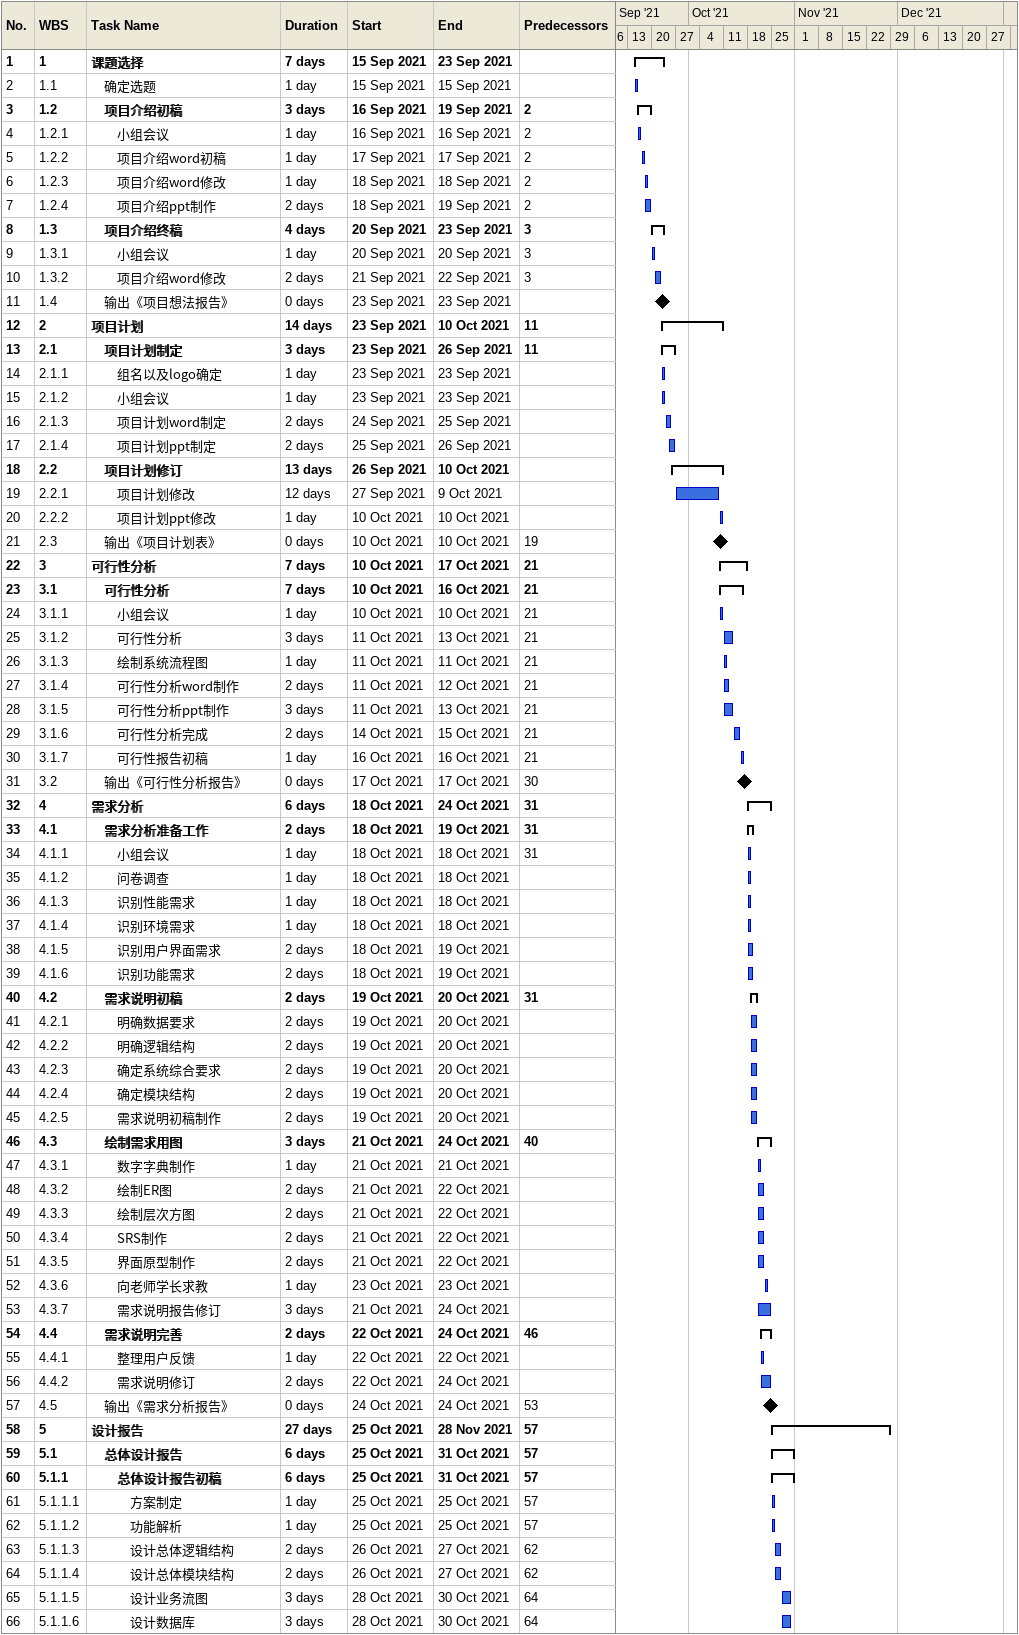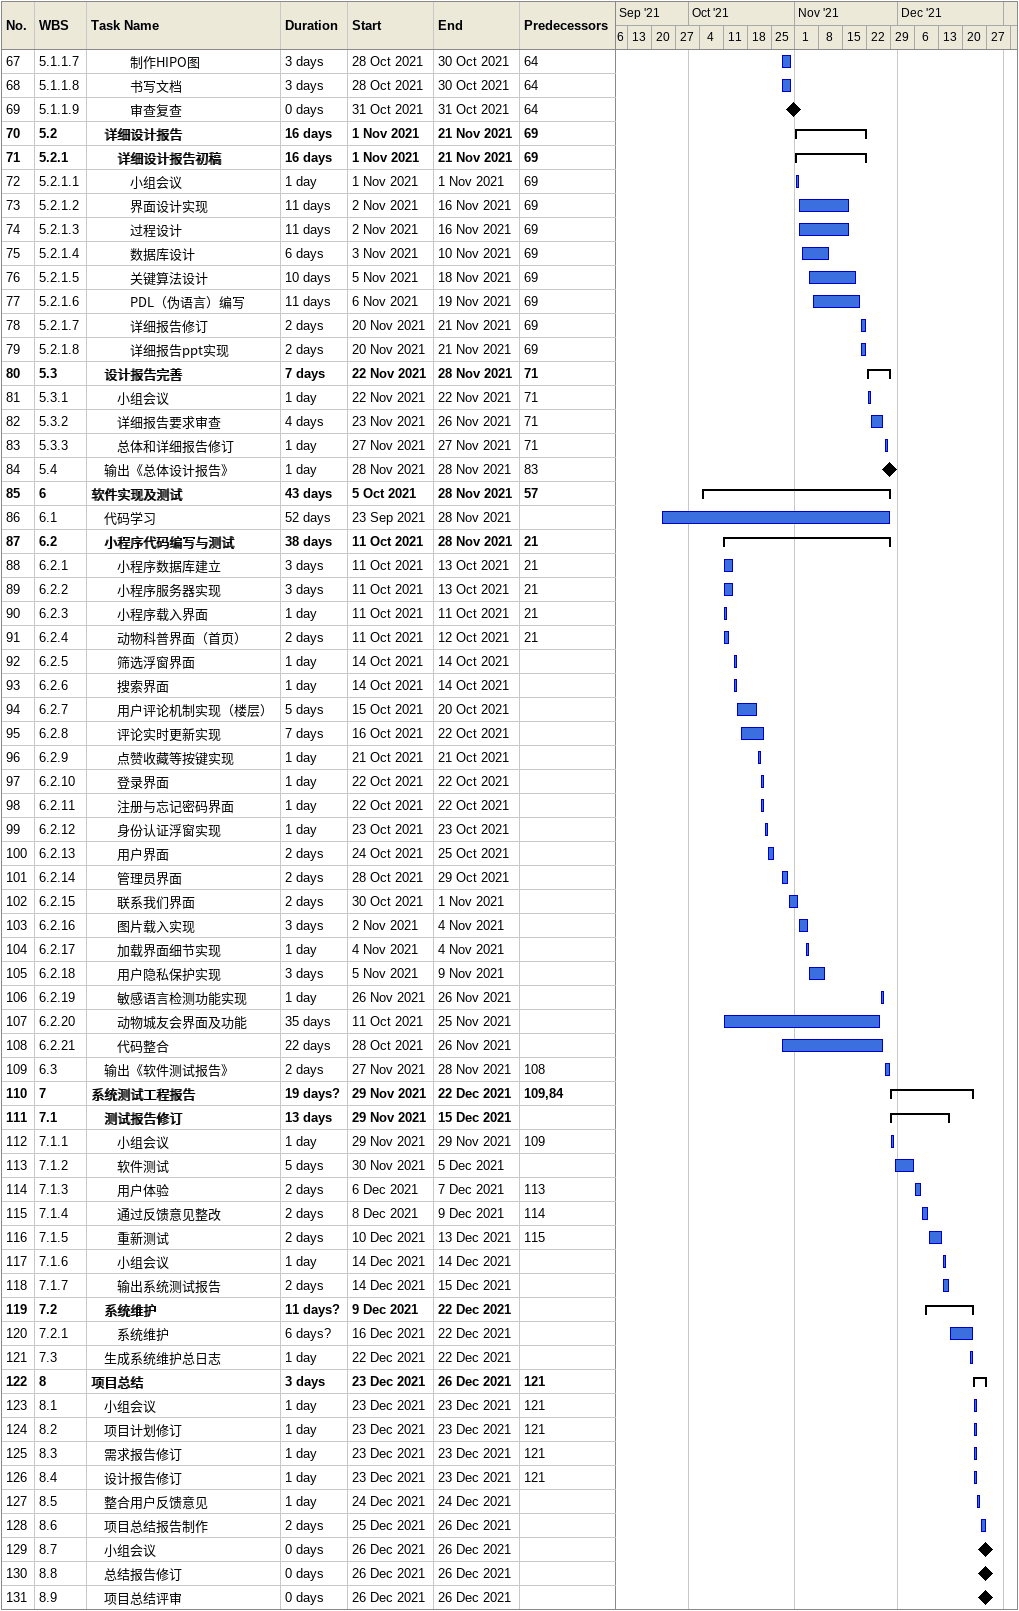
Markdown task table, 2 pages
| ID | WBS | Task | Duration | Start | Finish | Predecessors |
|---|---|---|---|---|---|---|
| 1 | 1 | **课题选择** | 7d | 2021-09-15 | 2021-09-23 |  |
| 2 | 1.1 | 确定选题 | 1d | 2021-09-15 | 2021-09-15 |  |
| 3 | 1.2 | **项目介绍初稿** | 3d | 2021-09-16 | 2021-09-19 | 2 |
| 4 | 1.2.1 | 小组会议 | 1d | 2021-09-16 | 2021-09-16 | 2 |
| 5 | 1.2.2 | 项目介绍word初稿 | 1d | 2021-09-17 | 2021-09-17 | 2 |
| 6 | 1.2.3 | 项目介绍word修改 | 1d | 2021-09-18 | 2021-09-18 | 2 |
| 7 | 1.2.4 | 项目介绍ppt制作 | 2d | 2021-09-18 | 2021-09-19 | 2 |
| 8 | 1.3 | **项目介绍终稿** | 4d | 2021-09-20 | 2021-09-23 | 3 |
| 9 | 1.3.1 | 小组会议 | 1d | 2021-09-20 | 2021-09-20 | 3 |
| 10 | 1.3.2 | 项目介绍word修改 | 2d | 2021-09-21 | 2021-09-22 | 3 |
| 11 | 1.4 | 输出《项目想法报告》 | 0d | 2021-09-23 | 2021-09-23 |  |
| 12 | 2 | **项目计划** | 14d | 2021-09-23 | 2021-10-10 | 11 |
| 13 | 2.1 | **项目计划制定** | 3d | 2021-09-23 | 2021-09-26 | 11 |
| 14 | 2.1.1 | 组名以及logo确定 | 1d | 2021-09-23 | 2021-09-23 |  |
| 15 | 2.1.2 | 小组会议 | 1d | 2021-09-23 | 2021-09-23 |  |
| 16 | 2.1.3 | 项目计划word制定 | 2d | 2021-09-24 | 2021-09-25 |  |
| 17 | 2.1.4 | 项目计划ppt制定 | 2d | 2021-09-25 | 2021-09-26 |  |
| 18 | 2.2 | **项目计划修订** | 13d | 2021-09-26 | 2021-10-10 |  |
| 19 | 2.2.1 | 项目计划修改 | 12d | 2021-09-27 | 2021-10-09 |  |
| 20 | 2.2.2 | 项目计划ppt修改 | 1d | 2021-10-10 | 2021-10-10 |  |
| 21 | 2.3 | 输出《项目计划表》 | 0d | 2021-10-10 | 2021-10-10 | 19 |
| 22 | 3 | **可行性分析** | 7d | 2021-10-10 | 2021-10-17 | 21 |
| 23 | 3.1 | **可行性分析** | 7d | 2021-10-10 | 2021-10-16 | 21 |
| 24 | 3.1.1 | 小组会议 | 1d | 2021-10-10 | 2021-10-10 | 21 |
| 25 | 3.1.2 | 可行性分析 | 3d | 2021-10-11 | 2021-10-13 | 21 |
| 26 | 3.1.3 | 绘制系统流程图 | 1d | 2021-10-11 | 2021-10-11 | 21 |
| 27 | 3.1.4 | 可行性分析word制作 | 2d | 2021-10-11 | 2021-10-12 | 21 |
| 28 | 3.1.5 | 可行性分析ppt制作 | 3d | 2021-10-11 | 2021-10-13 | 21 |
| 29 | 3.1.6 | 可行性分析完成 | 2d | 2021-10-14 | 2021-10-15 | 21 |
| 30 | 3.1.7 | 可行性报告初稿 | 1d | 2021-10-16 | 2021-10-16 | 21 |
| 31 | 3.2 | 输出《可行性分析报告》 | 0d | 2021-10-17 | 2021-10-17 | 30 |
| 32 | 4 | **需求分析** | 6d | 2021-10-18 | 2021-10-24 | 31 |
| 33 | 4.1 | **需求分析准备工作** | 2d | 2021-10-18 | 2021-10-19 | 31 |
| 34 | 4.1.1 | 小组会议 | 1d | 2021-10-18 | 2021-10-18 | 31 |
| 35 | 4.1.2 | 问卷调查 | 1d | 2021-10-18 | 2021-10-18 |  |
| 36 | 4.1.3 | 识别性能需求 | 1d | 2021-10-18 | 2021-10-18 |  |
| 37 | 4.1.4 | 识别环境需求 | 1d | 2021-10-18 | 2021-10-18 |  |
| 38 | 4.1.5 | 识别用户界面需求 | 2d | 2021-10-18 | 2021-10-19 |  |
| 39 | 4.1.6 | 识别功能需求 | 2d | 2021-10-18 | 2021-10-19 |  |
| 40 | 4.2 | **需求说明初稿** | 2d | 2021-10-19 | 2021-10-20 | 31 |
| 41 | 4.2.1 | 明确数据要求 | 2d | 2021-10-19 | 2021-10-20 |  |
| 42 | 4.2.2 | 明确逻辑结构 | 2d | 2021-10-19 | 2021-10-20 |  |
| 43 | 4.2.3 | 确定系统综合要求 | 2d | 2021-10-19 | 2021-10-20 |  |
| 44 | 4.2.4 | 确定模块结构 | 2d | 2021-10-19 | 2021-10-20 |  |
| 45 | 4.2.5 | 需求说明初稿制作 | 2d | 2021-10-19 | 2021-10-20 |  |
| 46 | 4.3 | **绘制需求用图** | 3d | 2021-10-21 | 2021-10-24 | 40 |
| 47 | 4.3.1 | 数字字典制作 | 1d | 2021-10-21 | 2021-10-21 |  |
| 48 | 4.3.2 | 绘制ER图 | 2d | 2021-10-21 | 2021-10-22 |  |
| 49 | 4.3.3 | 绘制层次方图 | 2d | 2021-10-21 | 2021-10-22 |  |
| 50 | 4.3.4 | SRS制作 | 2d | 2021-10-21 | 2021-10-22 |  |
| 51 | 4.3.5 | 界面原型制作 | 2d | 2021-10-21 | 2021-10-22 |  |
| 52 | 4.3.6 | 向老师学长求教 | 1d | 2021-10-23 | 2021-10-23 |  |
| 53 | 4.3.7 | 需求说明报告修订 | 3d | 2021-10-21 | 2021-10-24 |  |
| 54 | 4.4 | **需求说明完善** | 2d | 2021-10-22 | 2021-10-24 | 46 |
| 55 | 4.4.1 | 整理用户反馈 | 1d | 2021-10-22 | 2021-10-22 |  |
| 56 | 4.4.2 | 需求说明修订 | 2d | 2021-10-22 | 2021-10-24 |  |
| 57 | 4.5 | 输出《需求分析报告》 | 0d | 2021-10-24 | 2021-10-24 | 53 |
| 58 | 5 | **设计报告** | 27d | 2021-10-25 | 2021-11-28 | 57 |
| 59 | 5.1 | **总体设计报告** | 6d | 2021-10-25 | 2021-10-31 | 57 |
| 60 | 5.1.1 | **总体设计报告初稿** | 6d | 2021-10-25 | 2021-10-31 | 57 |
| 61 | 5.1.1.1 | 方案制定 | 1d | 2021-10-25 | 2021-10-25 | 57 |
| 62 | 5.1.1.2 | 功能解析 | 1d | 2021-10-25 | 2021-10-25 | 57 |
| 63 | 5.1.1.3 | 设计总体逻辑结构 | 2d | 2021-10-26 | 2021-10-27 | 62 |
| 64 | 5.1.1.4 | 设计总体模块结构 | 2d | 2021-10-26 | 2021-10-27 | 62 |
| 65 | 5.1.1.5 | 设计业务流图 | 3d | 2021-10-28 | 2021-10-30 | 64 |
| 66 | 5.1.1.6 | 设计数据库 | 3d | 2021-10-28 | 2021-10-30 | 64 |
| 67 | 5.1.1.7 | 制作HIPO图 | 3d | 2021-10-28 | 2021-10-30 | 64 |
| 68 | 5.1.1.8 | 书写文档 | 3d | 2021-10-28 | 2021-10-30 | 64 |
| 69 | 5.1.1.9 | 审查复查 | 0d | 2021-10-31 | 2021-10-31 | 64 |
| 70 | 5.2 | **详细设计报告** | 16d | 2021-11-01 | 2021-11-21 | 69 |
| 71 | 5.2.1 | **详细设计报告初稿** | 16d | 2021-11-01 | 2021-11-21 | 69 |
| 72 | 5.2.1.1 | 小组会议 | 1d | 2021-11-01 | 2021-11-01 | 69 |
| 73 | 5.2.1.2 | 界面设计实现 | 11d | 2021-11-02 | 2021-11-16 | 69 |
| 74 | 5.2.1.3 | 过程设计 | 11d | 2021-11-02 | 2021-11-16 | 69 |
| 75 | 5.2.1.4 | 数据库设计 | 6d | 2021-11-03 | 2021-11-10 | 69 |
| 76 | 5.2.1.5 | 关键算法设计 | 10d | 2021-11-05 | 2021-11-18 | 69 |
| 77 | 5.2.1.6 | PDL（伪语言）编写 | 11d | 2021-11-06 | 2021-11-19 | 69 |
| 78 | 5.2.1.7 | 详细报告修订 | 2d | 2021-11-20 | 2021-11-21 | 69 |
| 79 | 5.2.1.8 | 详细报告ppt实现 | 2d | 2021-11-20 | 2021-11-21 | 69 |
| 80 | 5.3 | **设计报告完善** | 7d | 2021-11-22 | 2021-11-28 | 71 |
| 81 | 5.3.1 | 小组会议 | 1d | 2021-11-22 | 2021-11-22 | 71 |
| 82 | 5.3.2 | 详细报告要求审查 | 4d | 2021-11-23 | 2021-11-26 | 71 |
| 83 | 5.3.3 | 总体和详细报告修订 | 1d | 2021-11-27 | 2021-11-27 | 71 |
| 84 | 5.4 | 输出《总体设计报告》 | 1d | 2021-11-28 | 2021-11-28 | 83 |
| 85 | 6 | **软件实现及测试** | 43d | 2021-10-05 | 2021-11-28 | 57 |
| 86 | 6.1 | 代码学习 | 52d | 2021-09-23 | 2021-11-28 |  |
| 87 | 6.2 | **小程序代码编写与测试** | 38d | 2021-10-11 | 2021-11-28 | 21 |
| 88 | 6.2.1 | 小程序数据库建立 | 3d | 2021-10-11 | 2021-10-13 | 21 |
| 89 | 6.2.2 | 小程序服务器实现 | 3d | 2021-10-11 | 2021-10-13 | 21 |
| 90 | 6.2.3 | 小程序载入界面 | 1d | 2021-10-11 | 2021-10-11 | 21 |
| 91 | 6.2.4 | 动物科普界面（首页） | 2d | 2021-10-11 | 2021-10-12 | 21 |
| 92 | 6.2.5 | 筛选浮窗界面 | 1d | 2021-10-14 | 2021-10-14 |  |
| 93 | 6.2.6 | 搜索界面 | 1d | 2021-10-14 | 2021-10-14 |  |
| 94 | 6.2.7 | 用户评论机制实现（楼层） | 5d | 2021-10-15 | 2021-10-20 |  |
| 95 | 6.2.8 | 评论实时更新实现 | 7d | 2021-10-16 | 2021-10-22 |  |
| 96 | 6.2.9 | 点赞收藏等按键实现 | 1d | 2021-10-21 | 2021-10-21 |  |
| 97 | 6.2.10 | 登录界面 | 1d | 2021-10-22 | 2021-10-22 |  |
| 98 | 6.2.11 | 注册与忘记密码界面 | 1d | 2021-10-22 | 2021-10-22 |  |
| 99 | 6.2.12 | 身份认证浮窗实现 | 1d | 2021-10-23 | 2021-10-23 |  |
| 100 | 6.2.13 | 用户界面 | 2d | 2021-10-24 | 2021-10-25 |  |
| 101 | 6.2.14 | 管理员界面 | 2d | 2021-10-28 | 2021-10-29 |  |
| 102 | 6.2.15 | 联系我们界面 | 2d | 2021-10-30 | 2021-11-01 |  |
| 103 | 6.2.16 | 图片载入实现 | 3d | 2021-11-02 | 2021-11-04 |  |
| 104 | 6.2.17 | 加载界面细节实现 | 1d | 2021-11-04 | 2021-11-04 |  |
| 105 | 6.2.18 | 用户隐私保护实现 | 3d | 2021-11-05 | 2021-11-09 |  |
| 106 | 6.2.19 | 敏感语言检测功能实现 | 1d | 2021-11-26 | 2021-11-26 |  |
| 107 | 6.2.20 | 动物城友会界面及功能 | 35d | 2021-10-11 | 2021-11-25 |  |
| 108 | 6.2.21 | 代码整合 | 22d | 2021-10-28 | 2021-11-26 |  |
| 109 | 6.3 | 输出《软件测试报告》 | 2d | 2021-11-27 | 2021-11-28 | 108 |
| 110 | 7 | **系统测试工程报告** | 19d? | 2021-11-29 | 2021-12-22 | 109, 84 |
| 111 | 7.1 | **测试报告修订** | 13d | 2021-11-29 | 2021-12-15 |  |
| 112 | 7.1.1 | 小组会议 | 1d | 2021-11-29 | 2021-11-29 | 109 |
| 113 | 7.1.2 | 软件测试 | 5d | 2021-11-30 | 2021-12-05 |  |
| 114 | 7.1.3 | 用户体验 | 2d | 2021-12-06 | 2021-12-07 | 113 |
| 115 | 7.1.4 | 通过反馈意见整改 | 2d | 2021-12-08 | 2021-12-09 | 114 |
| 116 | 7.1.5 | 重新测试 | 2d | 2021-12-10 | 2021-12-13 | 115 |
| 117 | 7.1.6 | 小组会议 | 1d | 2021-12-14 | 2021-12-14 |  |
| 118 | 7.1.7 | 输出系统测试报告 | 2d | 2021-12-14 | 2021-12-15 |  |
| 119 | 7.2 | **系统维护** | 11d? | 2021-12-09 | 2021-12-22 |  |
| 120 | 7.2.1 | 系统维护 | 6d? | 2021-12-16 | 2021-12-22 |  |
| 121 | 7.3 | 生成系统维护总日志 | 1d | 2021-12-22 | 2021-12-22 |  |
| 122 | 8 | **项目总结** | 3d | 2021-12-23 | 2021-12-26 | 121 |
| 123 | 8.1 | 小组会议 | 1d | 2021-12-23 | 2021-12-23 | 121 |
| 124 | 8.2 | 项目计划修订 | 1d | 2021-12-23 | 2021-12-23 | 121 |
| 125 | 8.3 | 需求报告修订 | 1d | 2021-12-23 | 2021-12-23 | 121 |
| 126 | 8.4 | 设计报告修订 | 1d | 2021-12-23 | 2021-12-23 | 121 |
| 127 | 8.5 | 整合用户反馈意见 | 1d | 2021-12-24 | 2021-12-24 |  |
| 128 | 8.6 | 项目总结报告制作 | 2d | 2021-12-25 | 2021-12-26 |  |
| 129 | 8.7 | 小组会议 | 0d | 2021-12-26 | 2021-12-26 |  |
| 130 | 8.8 | 总结报告修订 | 0d | 2021-12-26 | 2021-12-26 |  |
| 131 | 8.9 | 项目总结评审 | 0d | 2021-12-26 | 2021-12-26 |  |
